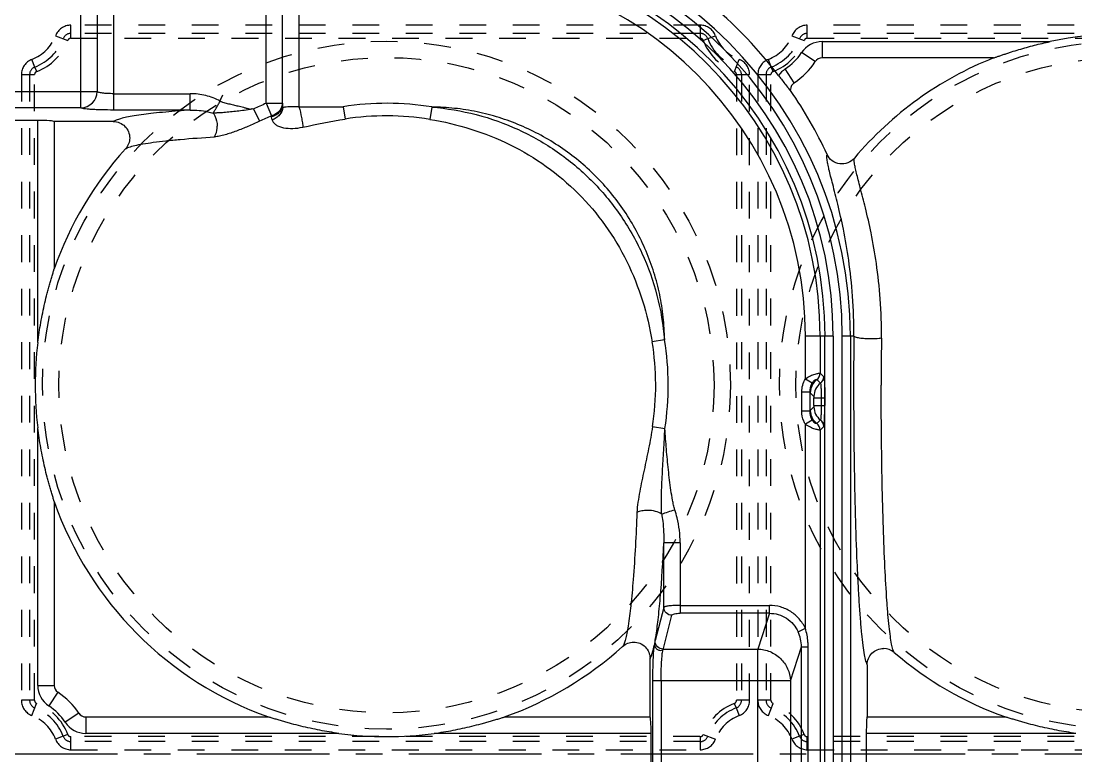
# Model space of a CAD drawing. Header units: millimetres. Extents: x -840 to 1682, y -9216 to -2117.
# Drawn here: x 169.9 to 234.3, y -2511 to -2466.1 of the extents above; entities that cross this region are included whole.
import ezdxf

# ---------------------------------------------------------------- set-up
doc = ezdxf.new("R2010")
doc.units = ezdxf.units.MM
doc.header["$LTSCALE"] = 16.335
doc.linetypes.add('CENTER', pattern=[0.6, 0.375, -0.075, 0.075, -0.075])
doc.linetypes.add('HIDDEN', pattern=[0.2, 0.1, -0.1])
doc.layers.get('0').update_dxf_attribs({"linetype": 'CONTINUOUS'})
doc.layers.add('DEFAULT_2', color=8, linetype='HIDDEN')

msp = doc.modelspace()

# ---------------------------------------------------------------- linework, layer by layer
at = {"color": 7, "linetype": 'Continuous'}
for p, q in [((173.528, -2471.396), (173.528, -2461.848)), ((174.527, -2461.993), (174.527, -2470.399)), ((175.531, -2471.536), (175.531, -2461.995)), ((184.841, -2471.125), (184.841, -2461.995)), ((185.845, -2471.199), (185.845, -2461.993)), ((186.844, -2461.853), (186.844, -2471.331)), ((218.785, -2467.358), (232.7, -2467.358)), ((218.785, -2467.358), (218.785, -2468.358)), ((218.368, -2468.583), (217.533, -2468.033)), ((229.244, -2468.358), (218.785, -2468.358)), ((217.085, -2469.866), (216.535, -2469.031)), ((156.803, -2470.399), (174.527, -2470.399)), ((174.532, -2470.406), (174.527, -2470.399)), ((216.86, -2470.358), (216.86, -2470.284)), ((175.531, -2470.539), (180.207, -2470.539)), ((180.207, -2471.536), (180.207, -2470.539)), ((184.841, -2471.125), (185.84, -2471.125)), ((184.841, -2471.125), (185.167, -2471.89)), ((185.845, -2471.199), (185.84, -2471.125)), ((173.528, -2471.396), (156.803, -2471.396)), ((173.533, -2471.404), (173.528, -2471.396)), ((180.207, -2471.536), (175.531, -2471.536)), ((184.078, -2471.471), (184.438, -2472.221)), ((186.844, -2471.331), (189.54, -2471.331)), ((189.54, -2471.331), (189.658, -2472.087)), ((194.955, -2471.351), (194.833, -2472.106)), ((170.898, -2472.17), (168.398, -2472.17)), ((170.898, -2485.72), (170.898, -2472.17)), ((175.509, -2472.24), (171.898, -2472.24)), ((171.898, -2472.24), (171.898, -2481.233)), ((185.167, -2471.89), (185.173, -2471.961)), ((209.166, -2485.562), (208.411, -2485.685)), ((219.461, -2485.331), (217.765, -2485.331)), ((217.765, -2487.947), (217.765, -2485.331)), ((218.664, -2485.331), (218.664, -2487.592)), ((218.961, -2536.331), (218.961, -2485.331)), ((219.461, -2485.331), (219.461, -2536.326)), ((220.721, -2485.331), (220.012, -2485.331)), ((220.012, -2536.331), (220.012, -2485.331)), ((220.511, -2485.331), (220.511, -2536.331)), ((218.885, -2487.813), (218.664, -2487.592)), ((217.765, -2487.947), (218.188, -2488.196)), ((218.464, -2487.992), (218.684, -2488.213)), ((218.044, -2488.748), (217.545, -2488.748)), ((217.545, -2489.914), (217.545, -2488.748)), ((218.044, -2488.748), (218.044, -2489.914)), ((218.063, -2488.791), (218.283, -2489.011)), ((218.288, -2489.095), (218.949, -2489.095)), ((218.288, -2489.568), (218.288, -2489.095)), ((218.728, -2489.095), (218.728, -2489.568)), ((218.949, -2489.095), (218.949, -2489.568)), ((218.283, -2489.652), (218.063, -2489.872)), ((218.288, -2489.568), (218.949, -2489.568)), ((218.044, -2489.914), (217.545, -2489.914)), ((218.684, -2490.45), (218.464, -2490.67)), ((170.898, -2506.655), (170.898, -2490.942)), ((208.43, -2490.859), (209.186, -2490.977)), ((218.188, -2490.466), (217.765, -2490.716)), ((217.765, -2503.17), (217.765, -2490.716)), ((218.664, -2491.07), (218.885, -2490.849)), ((218.664, -2491.07), (218.664, -2530.592)), ((171.898, -2495.43), (171.898, -2506.655)), ((210.118, -2497.949), (209.121, -2497.949)), ((209.121, -2501.893), (209.121, -2497.949)), ((210.118, -2497.949), (210.118, -2502.251)), ((209.121, -2501.893), (208.593, -2503.914)), ((210.118, -2501.768), (215.566, -2501.768)), ((215.566, -2502.251), (215.566, -2501.768)), ((209.092, -2504.397), (209.62, -2502.376)), ((215.566, -2502.251), (210.118, -2502.251)), ((215.566, -2502.251), (214.853, -2504.434)), ((217.322, -2503.382), (217.765, -2503.17)), ((209.082, -2504.434), (214.853, -2504.434)), ((214.853, -2517.229), (214.853, -2504.434)), ((216.846, -2506.366), (217.523, -2504.292)), ((217.523, -2504.292), (217.93, -2504.292)), ((217.523, -2517.371), (217.523, -2504.292)), ((217.93, -2517.371), (217.93, -2504.292)), ((208.277, -2508.581), (208.277, -2505.008)), ((221.534, -2505.397), (221.534, -2508.581)), ((216.846, -2506.366), (208.454, -2506.366)), ((208.454, -2515.297), (208.454, -2506.366)), ((208.953, -2506.366), (208.953, -2515.297)), ((216.846, -2506.366), (216.846, -2515.297)), ((170.898, -2506.655), (171.898, -2506.655)), ((172.123, -2507.073), (171.573, -2507.908)), ((173.406, -2508.356), (172.571, -2508.906)), ((173.824, -2508.581), (184.979, -2508.581)), ((173.824, -2508.581), (173.824, -2509.581)), ((199.393, -2508.581), (208.277, -2508.581)), ((221.534, -2508.581), (229.979, -2508.581)), ((189.281, -2509.581), (173.824, -2509.581)), ((208.347, -2509.581), (195.091, -2509.581)), ((208.347, -2512.081), (208.347, -2509.581)), ((234.281, -2509.581), (221.482, -2509.581)), ((221.482, -2509.581), (221.482, -2512.081))]:
    msp.add_line(p, q, dxfattribs=at)
at = {"color": 1, "linetype": 'CENTER', "ltscale": 1.320531}
msp.add_line((-26.47, -2510.831), (275.842, -2510.831), dxfattribs=at)
at = {"color": 7, "linetype": 'Continuous'}
msp.add_lwpolyline([(182.182, -2470.621), (182.062, -2470.889), (182.016, -2470.987)], dxfattribs=at)
for centre, radius, start, end in [((194.686, -2485.831), 81.156, 0, 90), ((194.686, -2485.831), 80.657, 0, 90), ((194.686, -2485.831), 80.158, 0, 90), ((194.686, -2485.831), 79.659, 0, 90), ((194.686, -2485.831), 79.603, 0, 90), ((194.686, -2485.831), 79.104, 0, 90), ((194.686, -2485.831), 71.5, 0, 90), ((194.686, -2485.831), 70, 0, 90), ((194.686, -2485.831), 66, 0, 90), ((195.186, -2485.331), 25.325, 0, 90), ((195.186, -2485.331), 24.826, 0, 90), ((195.186, -2485.331), 24.275, 0, 90), ((195.186, -2485.331), 23.776, 0, 90), ((195.186, -2485.331), 23.478, 0, 90), ((195.186, -2485.331), 22.579, 360, 90), ((195.186, -2485.331), 26.296, 37.2132, 52.14975), ((237.186, -2488.331), 21.448, 77.92769, 102.07231), ((218.785, -2468.858), 1.5, 90, 146.63299), ((214.61, -2466.108), 3.5, 303.36701, 326.63299), ((218.785, -2468.858), 0.5, 90, 146.63299), ((237.186, -2488.331), 21.494, 111.68315, 139.83734), ((217.36, -2470.284), 1.5, 123.36701, 145.20339), ((214.61, -2466.108), 4.5, 303.36701, 326.63299), ((173.524, -2470.394), 1.002, 270.21471, 359.7199), ((217.36, -2470.284), 0.5, 123.36701, 180), ((195.186, -2485.331), 26.349, 24.88058, 34.65615), ((192.186, -2488.331), 18.708, 113.11646, 115.68206), ((192.186, -2488.331), 17.205, 80.73566, 98.84611), ((185.604, -2547.3), 75.955, 94.07483, 94.63399), ((192.186, -2488.331), 17.877, 113.11646, 115.68206), ((192.186, -2488.331), 16.44, 80.73533, 98.84612), ((192.186, -2488.331), 21.494, 137.86698, 160.71511), ((192.186, -2488.331), 21.448, 173.00793, 186.99207), ((192.186, -2488.331), 16.44, 351.15388, 9.26432), ((192.186, -2488.331), 17.205, 351.15388, 9.26433), ((536.673, -2488.273), 315.966, 179.46649, 179.62213), ((524.317, -2488.276), 301.923, 179.46649, 179.62213), ((533.298, -2488.33), 310.904, 179.62309, 180.00024), ((218.165, -2487.593), 0.499, 306.83984, 0.07861), ((219.065, -2488.794), 1.002, 126.84388, 179.8186), ((219.285, -2489.014), 1.002, 126.84275, 179.81778), ((219.285, -2489.649), 1.002, 180.1765, 233.16182), ((219.065, -2489.869), 1.002, 180.18212, 233.15715), ((218.384, -2490.851), 0.501, 0.17583, 53.17203), ((218.163, -2491.071), 0.501, 0.06274, 53.01867), ((192.186, -2488.331), 21.494, 199.28489, 250.40988), ((130.747, -2256.423), 252.214, 288.07299, 288.26492), ((193.533, -2500.497), 15.443, 347.05769, 347.21587), ((195.088, -2501.532), 13.713, 349.99561, 350.85209), ((192.186, -2488.331), 21.494, 289.59012, 312.13302), ((222.532, -2505.4), 1.002, 49.28714, 89.79701), ((237.186, -2488.331), 21.494, 229.35698, 250.40988), ((172.398, -2506.655), 1.5, 180, 236.63299), ((172.398, -2506.655), 0.5, 180, 236.63299), ((169.648, -2510.831), 4.5, 33.36701, 56.63299), ((169.648, -2510.831), 3.5, 33.36701, 56.63299), ((173.824, -2508.081), 0.5, 213.36701, 270), ((173.824, -2508.081), 1.5, 213.36701, 270), ((192.186, -2488.331), 21.448, 262.21628, 277.78372)]:
    msp.add_arc(centre, radius, start, end, dxfattribs=at)
for centre, major_axis, ratio, start_param, end_param in [((170.898, -2472.24), (1, 0), 0.069927, 0, 1.570796), ((208.277, -2509.581), (0, 1), 0.069927, -1.570796, 0), ((221.534, -2509.581), (0, 1), 0.052408, 0, 1.570796)]:
    msp.add_ellipse(centre, major_axis=major_axis, ratio=ratio, start_param=start_param, end_param=end_param, dxfattribs=at)
for points, knots in [([(229.244, -2468.358), (229.253, -2468.358), (229.281, -2468.346), (229.334, -2468.331), (229.408, -2468.304), (229.528, -2468.263), (229.694, -2468.205), (229.903, -2468.134), (230.122, -2468.061), (230.423, -2467.963), (230.806, -2467.844), (231.273, -2467.709), (231.903, -2467.539), (232.38, -2467.426), (232.7, -2467.358)], [0, 0, 0, 0, 0.007625, 0.024283, 0.046712, 0.072662, 0.13049, 0.192581, 0.256943, 0.322646, 0.456299, 0.591511, 0.727438, 1, 1, 1, 1]), ([(216.128, -2469.428), (216.184, -2469.502), (216.382, -2469.761), (216.579, -2470.02), (216.725, -2470.202)], [0, 0, 0, 0, 0.286017, 1, 1, 1, 1]), ([(175.531, -2470.539), (175.407, -2470.539), (175.177, -2470.532), (174.905, -2470.511), (174.727, -2470.483), (174.632, -2470.461), (174.569, -2470.439), (174.537, -2470.418), (174.532, -2470.406)], [0, 0, 0, 0, 0.363963, 0.677166, 0.800111, 0.895773, 0.962222, 1, 1, 1, 1]), ([(216.725, -2470.202), (216.736, -2470.216), (216.775, -2470.263), (216.813, -2470.311), (216.842, -2470.342)], [0, 0, 0, 0, 0.300801, 1, 1, 1, 1]), ([(216.842, -2470.342), (216.844, -2470.343), (216.849, -2470.349), (216.854, -2470.353), (216.858, -2470.356)], [0, 0, 0, 0, 0.325188, 1, 1, 1, 1]), ([(182.031, -2470.999), (181.757, -2470.843), (181.158, -2470.612), (180.523, -2470.543), (180.207, -2470.539)], [0, 0, 0, 0, 0.499881, 1, 1, 1, 1]), ([(181.615, -2471.734), (181.639, -2471.686), (181.699, -2471.582), (181.796, -2471.409), (181.909, -2471.21), (181.99, -2471.071), (182.031, -2470.999)], [0, 0, 0, 0, 0.189106, 0.429304, 0.705531, 1, 1, 1, 1]), ([(182.031, -2470.999), (182.054, -2471.01), (182.103, -2471.024), (182.199, -2471.056), (182.321, -2471.091), (182.468, -2471.13), (182.665, -2471.178), (182.911, -2471.236), (183.109, -2471.282), (183.207, -2471.306)], [0, 0, 0, 0, 0.062463, 0.124967, 0.249967, 0.374972, 0.499977, 0.749989, 1, 1, 1, 1]), ([(185.84, -2471.125), (185.836, -2471.208), (185.797, -2471.378), (185.653, -2471.603), (185.436, -2471.782), (185.261, -2471.863), (185.167, -2471.89)], [0, 0, 0, 0, 0.229832, 0.472495, 0.730003, 1, 1, 1, 1]), ([(175.531, -2471.536), (175.283, -2471.536), (174.924, -2471.532), (174.465, -2471.516), (174.17, -2471.5), (173.923, -2471.481), (173.735, -2471.459), (173.617, -2471.439), (173.557, -2471.42), (173.538, -2471.41), (173.533, -2471.404)], [0, 0, 0, 0, 0.369188, 0.537216, 0.685936, 0.810174, 0.90574, 0.969209, 0.988554, 1, 1, 1, 1]), ([(179.468, -2471.592), (178.963, -2471.634), (178.062, -2471.717), (177.011, -2471.85), (176.344, -2471.969), (175.979, -2472.052), (175.708, -2472.136), (175.562, -2472.203), (175.509, -2472.24)], [0, 0, 0, 0, 0.377401, 0.673379, 0.788693, 0.88156, 0.951836, 1, 1, 1, 1]), ([(180.207, -2471.536), (180.563, -2471.528), (181.043, -2471.572), (181.502, -2471.698), (181.615, -2471.734)], [0, 0, 0, 0, 0.748894, 1, 1, 1, 1]), ([(183.164, -2471.6), (183.03, -2471.616), (182.764, -2471.647), (182.431, -2471.677), (182.167, -2471.698), (182.004, -2471.704), (181.876, -2471.71), (181.758, -2471.721), (181.67, -2471.723), (181.615, -2471.734)], [0, 0, 0, 0, 0.259598, 0.517074, 0.644303, 0.770365, 0.83167, 0.891109, 1, 1, 1, 1]), ([(181.615, -2471.734), (181.653, -2471.786), (181.795, -2472.025), (181.852, -2472.309), (181.852, -2472.521)], [0, 0, 0, 0, 0.232604, 1, 1, 1, 1]), ([(183.207, -2471.306), (183.263, -2471.32), (183.376, -2471.349), (183.516, -2471.385), (183.628, -2471.418), (183.698, -2471.436), (183.754, -2471.452), (183.806, -2471.475), (183.851, -2471.489), (183.878, -2471.483)], [0, 0, 0, 0, 0.250674, 0.501315, 0.626829, 0.751588, 0.814409, 0.879009, 1, 1, 1, 1]), ([(183.878, -2471.483), (183.912, -2471.477), (183.973, -2471.439), (184.049, -2471.454), (184.078, -2471.471)], [0, 0, 0, 0, 0.504018, 1, 1, 1, 1]), ([(185.845, -2471.199), (185.839, -2471.366), (185.72, -2471.629), (185.439, -2471.853), (185.264, -2471.933), (185.173, -2471.961)], [0, 0, 0, 0, 0.468358, 0.732799, 1, 1, 1, 1]), ([(185.861, -2471.388), (185.841, -2471.55), (185.719, -2471.795), (185.454, -2472.022), (185.29, -2472.108), (185.204, -2472.141)], [0, 0, 0, 0, 0.470335, 0.734662, 1, 1, 1, 1]), ([(186.844, -2471.331), (186.722, -2471.331), (186.496, -2471.334), (186.201, -2471.345), (185.996, -2471.364), (185.893, -2471.377), (185.861, -2471.388)], [0, 0, 0, 0, 0.36952, 0.688458, 0.897485, 1, 1, 1, 1]), ([(186.844, -2471.331), (186.906, -2471.547), (186.982, -2471.876), (187.052, -2472.295), (187.076, -2472.494), (187.081, -2472.582)], [0, 0, 0, 0, 0.528462, 0.792575, 1, 1, 1, 1]), ([(194.955, -2471.351), (195.869, -2471.437), (197.684, -2471.731), (200.274, -2472.659), (202.65, -2474.017), (204.75, -2475.767), (206.5, -2477.866), (207.858, -2480.243), (208.786, -2482.833), (209.081, -2484.648), (209.166, -2485.562)], [0, 0, 0, 0, 0.125986, 0.25107, 0.375694, 0.49998, 0.624274, 0.748913, 0.87401, 1, 1, 1, 1]), ([(209.166, -2485.562), (209.156, -2485.098), (209.109, -2484.172), (208.894, -2482.796), (208.541, -2481.449), (207.901, -2479.708), (206.791, -2477.659), (205.014, -2475.504), (202.858, -2473.726), (200.809, -2472.616), (199.068, -2471.976), (197.722, -2471.623), (196.346, -2471.408), (195.419, -2471.362), (194.956, -2471.351)], [0, 0, 0, 0, 0.062535, 0.125068, 0.187605, 0.250141, 0.375069, 0.5, 0.62493, 0.749858, 0.812395, 0.874934, 0.937466, 1, 1, 1, 1]), ([(175.509, -2472.24), (175.639, -2472.24), (175.903, -2472.292), (176.236, -2472.515), (176.458, -2472.849), (176.508, -2473.113), (176.507, -2473.243)], [0, 0, 0, 0, 0.250053, 0.500063, 0.750028, 1, 1, 1, 1]), ([(184.438, -2472.221), (184.203, -2472.327), (183.738, -2472.542), (183.036, -2472.822), (182.455, -2473.018), (182.007, -2473.133), (181.789, -2473.168), (181.685, -2473.174)], [0, 0, 0, 0, 0.26507, 0.52537, 0.774867, 0.892659, 1, 1, 1, 1]), ([(185.204, -2472.141), (185.221, -2472.201), (185.286, -2472.319), (185.446, -2472.454), (185.654, -2472.554), (185.994, -2472.645), (186.48, -2472.673), (186.877, -2472.626), (187.081, -2472.582)], [0, 0, 0, 0, 0.090713, 0.189201, 0.299676, 0.422394, 0.697583, 1, 1, 1, 1]), ([(194.832, -2472.106), (196.525, -2472.383), (199.85, -2473.398), (204.09, -2476.427), (207.119, -2480.667), (208.134, -2483.992), (208.411, -2485.685)], [0, 0, 0, 0, 0.250932, 0.5, 0.749067, 1, 1, 1, 1]), ([(181.685, -2473.174), (181.712, -2473.129), (181.814, -2472.926), (181.852, -2472.695), (181.852, -2472.521)], [0, 0, 0, 0, 0.232004, 1, 1, 1, 1]), ([(176.246, -2473.912), (176.31, -2473.864), (176.502, -2473.786), (176.86, -2473.688), (177.358, -2473.591), (177.987, -2473.497), (178.746, -2473.407), (179.991, -2473.286), (180.985, -2473.216), (181.685, -2473.174)], [0, 0, 0, 0, 0.043448, 0.110973, 0.202912, 0.318739, 0.457621, 0.618447, 1, 1, 1, 1]), ([(176.507, -2473.243), (176.506, -2473.365), (176.459, -2473.61), (176.328, -2473.822), (176.246, -2473.912)], [0, 0, 0, 0, 0.500134, 1, 1, 1, 1]), ([(220.721, -2485.331), (220.729, -2484.516), (220.68, -2482.964), (220.443, -2480.789), (220.117, -2478.919), (219.771, -2477.379), (219.495, -2476.302), (219.313, -2475.599), (219.21, -2475.187), (219.134, -2474.85), (219.086, -2474.585), (219.067, -2474.392), (219.074, -2474.284), (219.089, -2474.246)], [0, 0, 0, 0, 0.217481, 0.413823, 0.58321, 0.723605, 0.834818, 0.879626, 0.917346, 0.948074, 0.971927, 0.989093, 1, 1, 1, 1]), ([(220.76, -2474.468), (220.653, -2474.595), (220.371, -2474.798), (219.857, -2474.857), (219.378, -2474.665), (219.158, -2474.396), (219.089, -2474.246)], [0, 0, 0, 0, 0.250047, 0.500021, 0.749906, 1, 1, 1, 1]), ([(222.407, -2485.465), (222.415, -2484.665), (222.366, -2483.137), (222.133, -2480.992), (221.808, -2479.137), (221.461, -2477.601), (221.182, -2476.525), (220.996, -2475.821), (220.89, -2475.408), (220.811, -2475.07), (220.76, -2474.805), (220.74, -2474.613), (220.745, -2474.506), (220.76, -2474.468)], [0, 0, 0, 0, 0.215018, 0.410254, 0.579759, 0.721009, 0.833327, 0.878656, 0.916824, 0.947896, 0.971965, 0.989194, 1, 1, 1, 1]), ([(170.898, -2485.72), (170.947, -2485.315), (171.039, -2484.708), (171.194, -2483.906), (171.325, -2483.31), (171.446, -2482.818), (171.549, -2482.43), (171.629, -2482.144), (171.709, -2481.867), (171.775, -2481.645), (171.826, -2481.478), (171.858, -2481.371), (171.882, -2481.295), (171.893, -2481.251), (171.898, -2481.237), (171.898, -2481.233)], [0, 0, 0, 0, 0.266399, 0.399478, 0.532229, 0.664156, 0.729476, 0.793982, 0.857055, 0.917282, 0.945286, 0.970515, 0.990442, 0.996917, 1, 1, 1, 1]), ([(221.772, -2485.507), (221.646, -2485.507), (221.413, -2485.499), (221.097, -2485.467), (220.878, -2485.424), (220.761, -2485.377), (220.726, -2485.346), (220.722, -2485.331)], [0, 0, 0, 0, 0.347466, 0.6461, 0.882222, 0.956233, 1, 1, 1, 1]), ([(222.407, -2485.465), (222.362, -2485.472), (222.151, -2485.498), (221.938, -2485.507), (221.772, -2485.507)], [0, 0, 0, 0, 0.217495, 1, 1, 1, 1]), ([(220.715, -2486.19), (220.707, -2487.342), (220.704, -2489.629), (220.735, -2492.987), (220.8, -2496.154), (220.882, -2498.615), (220.966, -2500.393), (221.032, -2501.55), (221.104, -2502.572), (221.18, -2503.448), (221.26, -2504.17), (221.342, -2504.73), (221.416, -2505.093), (221.482, -2505.297), (221.516, -2505.37), (221.534, -2505.397)], [0, 0, 0, 0, 0.179524, 0.356265, 0.523031, 0.673038, 0.739819, 0.800203, 0.853568, 0.899392, 0.937213, 0.966697, 0.987605, 0.994844, 1, 1, 1, 1]), ([(217.765, -2487.947), (217.86, -2487.876), (218.009, -2487.785), (218.214, -2487.697), (218.353, -2487.651), (218.471, -2487.621), (218.564, -2487.6), (218.624, -2487.595), (218.656, -2487.588), (218.664, -2487.592)], [0, 0, 0, 0, 0.362444, 0.531431, 0.683119, 0.810453, 0.908127, 0.972017, 1, 1, 1, 1]), ([(218.885, -2487.813), (218.893, -2487.823), (218.9, -2487.865), (218.913, -2487.942), (218.922, -2488.064), (218.931, -2488.221), (218.939, -2488.411), (218.947, -2488.705), (218.949, -2488.936), (218.949, -2489.095)], [0, 0, 0, 0, 0.029625, 0.092355, 0.187757, 0.312245, 0.461334, 0.629814, 1, 1, 1, 1]), ([(217.545, -2488.748), (217.544, -2488.609), (217.582, -2488.327), (217.695, -2488.068), (217.765, -2487.947)], [0, 0, 0, 0, 0.500002, 1, 1, 1, 1]), ([(218.044, -2488.748), (218.044, -2488.7), (218.056, -2488.509), (218.119, -2488.322), (218.187, -2488.196)], [0, 0, 0, 0, 0.25175, 1, 1, 1, 1]), ([(218.187, -2488.196), (218.214, -2488.146), (218.258, -2488.076), (218.333, -2488.015), (218.39, -2487.993), (218.426, -2487.987), (218.461, -2487.986), (218.464, -2487.992)], [0, 0, 0, 0, 0.463716, 0.655103, 0.783422, 0.937355, 1, 1, 1, 1]), ([(218.684, -2488.213), (218.691, -2488.219), (218.694, -2488.248), (218.704, -2488.301), (218.71, -2488.385), (218.716, -2488.494), (218.721, -2488.624), (218.727, -2488.827), (218.728, -2488.986), (218.728, -2489.095)], [0, 0, 0, 0, 0.029475, 0.092708, 0.188156, 0.312443, 0.461481, 0.629977, 1, 1, 1, 1]), ([(223.186, -2504.641), (223.17, -2504.617), (223.14, -2504.556), (223.082, -2504.386), (223.016, -2504.084), (222.942, -2503.619), (222.871, -2503.021), (222.802, -2502.296), (222.709, -2501.092), (222.61, -2499.322), (222.516, -2496.927), (222.447, -2494.233), (222.403, -2491.334), (222.394, -2489.344), (222.394, -2488.331)], [0, 0, 0, 0, 0.005209, 0.012408, 0.032968, 0.061782, 0.098669, 0.143351, 0.19546, 0.320112, 0.468329, 0.634983, 0.81428, 1, 1, 1, 1]), ([(218.063, -2488.791), (218.061, -2488.789), (218.052, -2488.776), (218.048, -2488.761), (218.044, -2488.748)], [0, 0, 0, 0, 0.164755, 1, 1, 1, 1]), ([(218.283, -2489.011), (218.285, -2489.013), (218.284, -2489.023), (218.287, -2489.04), (218.287, -2489.066), (218.288, -2489.085), (218.288, -2489.095)], [0, 0, 0, 0, 0.099878, 0.326216, 0.639633, 1, 1, 1, 1]), ([(218.288, -2489.568), (218.288, -2489.578), (218.287, -2489.597), (218.287, -2489.622), (218.284, -2489.639), (218.285, -2489.65), (218.283, -2489.652)], [0, 0, 0, 0, 0.360376, 0.673794, 0.900129, 1, 1, 1, 1]), ([(218.728, -2489.568), (218.728, -2489.677), (218.727, -2489.836), (218.721, -2490.039), (218.716, -2490.169), (218.71, -2490.277), (218.704, -2490.362), (218.694, -2490.414), (218.69, -2490.444), (218.684, -2490.45)], [0, 0, 0, 0, 0.370096, 0.538597, 0.687654, 0.81201, 0.907489, 0.970631, 1, 1, 1, 1]), ([(218.885, -2490.849), (218.888, -2490.846), (218.893, -2490.834), (218.902, -2490.796), (218.912, -2490.72), (218.922, -2490.599), (218.931, -2490.441), (218.939, -2490.252), (218.946, -2489.957), (218.949, -2489.726), (218.949, -2489.568)], [0, 0, 0, 0, 0.010597, 0.029515, 0.092622, 0.1881, 0.312451, 0.461436, 0.629881, 1, 1, 1, 1]), ([(217.765, -2490.716), (217.73, -2490.655), (217.603, -2490.407), (217.544, -2490.123), (217.545, -2489.914)], [0, 0, 0, 0, 0.251128, 1, 1, 1, 1]), ([(218.044, -2489.914), (218.046, -2489.909), (218.05, -2489.894), (218.056, -2489.879), (218.063, -2489.872)], [0, 0, 0, 0, 0.342391, 1, 1, 1, 1]), ([(218.187, -2490.467), (218.119, -2490.341), (218.056, -2490.154), (218.044, -2489.962), (218.044, -2489.914)], [0, 0, 0, 0, 0.748116, 1, 1, 1, 1]), ([(171.898, -2495.43), (171.898, -2495.425), (171.893, -2495.411), (171.882, -2495.368), (171.858, -2495.292), (171.826, -2495.184), (171.775, -2495.018), (171.709, -2494.795), (171.629, -2494.518), (171.549, -2494.233), (171.446, -2493.845), (171.325, -2493.353), (171.194, -2492.757), (171.039, -2491.955), (170.947, -2491.348), (170.898, -2490.942)], [0, 0, 0, 0, 0.003083, 0.009558, 0.029485, 0.054714, 0.082718, 0.142945, 0.206018, 0.270524, 0.335844, 0.467771, 0.600522, 0.733601, 1, 1, 1, 1]), ([(208.43, -2490.859), (208.361, -2491.304), (208.199, -2492.19), (207.966, -2493.29), (207.779, -2494.166), (207.649, -2494.817), (207.537, -2495.458), (207.485, -2495.885), (207.477, -2496.096)], [0, 0, 0, 0, 0.253644, 0.50712, 0.633249, 0.758166, 0.881082, 1, 1, 1, 1]), ([(208.991, -2496.193), (208.979, -2496.089), (208.973, -2495.877), (208.969, -2495.557), (208.971, -2495.234), (208.982, -2494.8), (209.005, -2494.255), (209.052, -2493.382), (209.118, -2492.29), (209.166, -2491.415), (209.186, -2490.977)], [0, 0, 0, 0, 0.060293, 0.121678, 0.183733, 0.246036, 0.371153, 0.496668, 0.748222, 1, 1, 1, 1]), ([(209.795, -2495.929), (209.763, -2495.837), (209.715, -2495.644), (209.632, -2495.248), (209.552, -2494.738), (209.47, -2494.119), (209.374, -2493.285), (209.276, -2492.238), (209.213, -2491.398), (209.186, -2490.977)], [0, 0, 0, 0, 0.05872, 0.11923, 0.243152, 0.36835, 0.494231, 0.746782, 1, 1, 1, 1]), ([(218.664, -2491.07), (218.656, -2491.074), (218.624, -2491.068), (218.564, -2491.062), (218.471, -2491.042), (218.352, -2491.012), (218.214, -2490.965), (218.009, -2490.878), (217.86, -2490.786), (217.765, -2490.716)], [0, 0, 0, 0, 0.028026, 0.091953, 0.189632, 0.317028, 0.468933, 0.63798, 1, 1, 1, 1]), ([(218.464, -2490.67), (218.46, -2490.677), (218.427, -2490.676), (218.368, -2490.667), (218.288, -2490.617), (218.231, -2490.541), (218.201, -2490.492), (218.187, -2490.467)], [0, 0, 0, 0, 0.062451, 0.217088, 0.533317, 0.76715, 1, 1, 1, 1]), ([(207.477, -2496.096), (207.424, -2497.464), (207.329, -2499.366), (207.126, -2501.675), (207.009, -2502.619), (206.943, -2503.029)], [0, 0, 0, 0, 0.590286, 0.820882, 1, 1, 1, 1]), ([(208.127, -2495.972), (208.009, -2495.972), (207.787, -2495.991), (207.571, -2496.053), (207.477, -2496.096)], [0, 0, 0, 0, 0.531705, 1, 1, 1, 1]), ([(208.991, -2496.193), (208.877, -2496.115), (208.59, -2496.007), (208.289, -2495.972), (208.127, -2495.972)], [0, 0, 0, 0, 0.459653, 1, 1, 1, 1]), ([(208.991, -2496.193), (209.015, -2496.339), (209.097, -2496.921), (209.129, -2497.51), (209.121, -2497.949)], [0, 0, 0, 0, 0.252966, 1, 1, 1, 1]), ([(210.118, -2497.949), (210.119, -2497.437), (210.034, -2496.75), (209.846, -2496.093), (209.794, -2495.93)], [0, 0, 0, 0, 0.749603, 1, 1, 1, 1]), ([(208.627, -2503.712), (208.684, -2503.361), (208.787, -2502.564), (208.972, -2500.644), (209.066, -2499.074), (209.121, -2497.949)], [0, 0, 0, 0, 0.184739, 0.415946, 1, 1, 1, 1]), ([(210.118, -2501.768), (209.996, -2501.768), (209.768, -2501.774), (209.498, -2501.794), (209.32, -2501.82), (209.224, -2501.841), (209.16, -2501.862), (209.127, -2501.881), (209.121, -2501.893)], [0, 0, 0, 0, 0.362106, 0.67404, 0.797636, 0.894339, 0.961535, 1, 1, 1, 1]), ([(209.62, -2502.376), (209.493, -2502.374), (209.236, -2502.272), (209.123, -2502.016), (209.121, -2501.893)], [0, 0, 0, 0, 0.505571, 1, 1, 1, 1]), ([(217.765, -2503.17), (217.664, -2502.966), (217.411, -2502.578), (216.887, -2502.121), (216.254, -2501.835), (215.794, -2501.77), (215.566, -2501.768)], [0, 0, 0, 0, 0.249954, 0.499976, 0.750119, 1, 1, 1, 1]), ([(209.62, -2502.376), (209.625, -2502.354), (209.681, -2502.314), (209.788, -2502.281), (209.942, -2502.256), (210.057, -2502.251), (210.118, -2502.251)], [0, 0, 0, 0, 0.126678, 0.347002, 0.649997, 1, 1, 1, 1]), ([(215.566, -2502.251), (215.928, -2502.249), (216.672, -2502.464), (217.169, -2503.052), (217.322, -2503.382)], [0, 0, 0, 0, 0.498951, 1, 1, 1, 1]), ([(206.943, -2503.029), (206.919, -2503.18), (206.871, -2503.452), (206.79, -2503.812), (206.708, -2504.078), (206.643, -2504.221), (206.605, -2504.271)], [0, 0, 0, 0, 0.355203, 0.640284, 0.85464, 1, 1, 1, 1]), ([(217.93, -2504.292), (217.93, -2504.196), (217.916, -2503.818), (217.848, -2503.441), (217.765, -2503.17)], [0, 0, 0, 0, 0.253073, 1, 1, 1, 1]), ([(208.584, -2503.956), (208.58, -2503.971), (208.565, -2504.04), (208.554, -2504.11), (208.546, -2504.165)], [0, 0, 0, 0, 0.216193, 1, 1, 1, 1]), ([(209.082, -2504.434), (208.957, -2504.432), (208.701, -2504.331), (208.587, -2504.079), (208.584, -2503.956)], [0, 0, 0, 0, 0.505485, 1, 1, 1, 1]), ([(206.605, -2504.271), (206.696, -2504.19), (206.907, -2504.058), (207.153, -2504.011), (207.274, -2504.01)], [0, 0, 0, 0, 0.49988, 1, 1, 1, 1]), ([(207.274, -2504.01), (207.405, -2504.009), (207.668, -2504.06), (208.002, -2504.281), (208.225, -2504.615), (208.277, -2504.878), (208.277, -2505.008)], [0, 0, 0, 0, 0.249977, 0.499926, 0.749949, 1, 1, 1, 1]), ([(208.277, -2505.008), (208.304, -2504.97), (208.355, -2504.869), (208.455, -2504.59), (208.509, -2504.347), (208.545, -2504.168)], [0, 0, 0, 0, 0.160238, 0.37939, 1, 1, 1, 1]), ([(208.454, -2506.366), (208.454, -2505.94), (208.464, -2505.338), (208.502, -2504.605), (208.529, -2504.299), (208.545, -2504.168)], [0, 0, 0, 0, 0.581193, 0.819571, 1, 1, 1, 1]), ([(208.545, -2504.169), (208.549, -2504.225), (208.59, -2504.339), (208.716, -2504.473), (208.894, -2504.528), (209.013, -2504.508), (209.067, -2504.491)], [0, 0, 0, 0, 0.236763, 0.500058, 0.758497, 1, 1, 1, 1]), ([(208.953, -2506.366), (208.953, -2506.166), (208.958, -2505.785), (208.979, -2505.257), (209.013, -2504.831), (209.043, -2504.587), (209.067, -2504.49)], [0, 0, 0, 0, 0.3187, 0.608147, 0.842128, 1, 1, 1, 1]), ([(209.067, -2504.49), (209.068, -2504.485), (209.073, -2504.466), (209.078, -2504.448), (209.082, -2504.434)], [0, 0, 0, 0, 0.274969, 1, 1, 1, 1]), ([(209.092, -2504.397), (209.091, -2504.401), (209.086, -2504.407), (209.089, -2504.421), (209.084, -2504.429), (209.082, -2504.434)], [0, 0, 0, 0, 0.259224, 0.619074, 1, 1, 1, 1]), ([(214.853, -2504.434), (215.109, -2504.44), (215.624, -2504.549), (216.278, -2504.978), (216.725, -2505.612), (216.84, -2506.117), (216.846, -2506.366)], [0, 0, 0, 0, 0.252751, 0.504924, 0.754238, 1, 1, 1, 1]), ([(221.534, -2505.397), (221.534, -2505.267), (221.586, -2505.004), (221.809, -2504.671), (222.142, -2504.449), (222.406, -2504.398), (222.536, -2504.398)], [0, 0, 0, 0, 0.250021, 0.500041, 0.750019, 1, 1, 1, 1]), ([(189.281, -2509.581), (188.891, -2509.528), (188.308, -2509.432), (187.536, -2509.275), (186.964, -2509.143), (186.491, -2509.022), (186.119, -2508.92), (185.845, -2508.842), (185.581, -2508.764), (185.368, -2508.699), (185.21, -2508.65), (185.108, -2508.619), (185.037, -2508.596), (184.997, -2508.586), (184.983, -2508.581), (184.979, -2508.581)], [0, 0, 0, 0, 0.267252, 0.40073, 0.533832, 0.666016, 0.731402, 0.795907, 0.858868, 0.918789, 0.946517, 0.971347, 0.990766, 0.997019, 1, 1, 1, 1]), ([(195.091, -2509.581), (195.481, -2509.528), (196.064, -2509.432), (196.835, -2509.275), (197.408, -2509.143), (197.88, -2509.022), (198.253, -2508.92), (198.526, -2508.842), (198.791, -2508.764), (199.003, -2508.699), (199.162, -2508.65), (199.263, -2508.619), (199.334, -2508.596), (199.375, -2508.586), (199.388, -2508.581), (199.393, -2508.581)], [0, 0, 0, 0, 0.267252, 0.40073, 0.533832, 0.666016, 0.731402, 0.795907, 0.858868, 0.918789, 0.946517, 0.971347, 0.990766, 0.997019, 1, 1, 1, 1]), ([(234.281, -2509.581), (233.891, -2509.528), (233.308, -2509.432), (232.536, -2509.275), (231.964, -2509.143), (231.491, -2509.022), (231.119, -2508.92), (230.845, -2508.842), (230.581, -2508.764), (230.368, -2508.699), (230.21, -2508.65), (230.108, -2508.619), (230.037, -2508.596), (229.997, -2508.586), (229.983, -2508.581), (229.979, -2508.581)], [0, 0, 0, 0, 0.267252, 0.40073, 0.533832, 0.666016, 0.731402, 0.795907, 0.858868, 0.918789, 0.946517, 0.971347, 0.990766, 0.997019, 1, 1, 1, 1])]:
    msp.add_open_spline(points, degree=3, knots=knots, dxfattribs=at)
for points in [[(184.078, -2471.471), (183.774, -2471.517), (183.469, -2471.562), (183.164, -2471.6)], [(185.861, -2471.388), (185.853, -2471.326), (185.847, -2471.262), (185.845, -2471.199)], [(185.204, -2472.141), (185.188, -2472.082), (185.177, -2472.022), (185.173, -2471.961)], [(187.081, -2472.582), (187.937, -2472.401), (188.793, -2472.221), (189.658, -2472.087)], [(218.684, -2488.213), (218.804, -2488.123), (218.885, -2487.962), (218.885, -2487.813)], [(217.523, -2504.292), (217.524, -2503.981), (217.454, -2503.663), (217.322, -2503.382)]]:
    msp.add_open_spline(points, degree=3, dxfattribs=at)
at = {"layer": 'DEFAULT_2', "color": 8, "linetype": 'HIDDEN'}
for p, q in [((172.917, -2467.158), (172.917, -2466.358)), ((211.34, -2466.358), (172.917, -2466.358)), ((211.34, -2466.358), (211.34, -2467.158)), ((250.513, -2466.358), (217.879, -2466.358)), ((217.879, -2467.158), (217.879, -2466.358)), ((171.983, -2467.001), (172.73, -2467.287)), ((211.34, -2466.858), (172.917, -2466.858)), ((172.929, -2467.158), (211.34, -2467.158)), ((211.531, -2467.296), (211.807, -2467.179)), ((211.807, -2467.179), (212.274, -2467.001)), ((216.945, -2467.001), (217.692, -2467.287)), ((250.513, -2466.858), (217.879, -2466.858)), ((217.891, -2467.158), (250.513, -2467.158)), ((170.719, -2468.91), (170.541, -2468.443)), ((213.431, -2469.19), (213.717, -2468.443)), ((215.681, -2468.91), (215.502, -2468.443)), ((170.836, -2469.187), (170.719, -2468.91)), ((215.798, -2469.187), (215.681, -2468.91)), ((169.898, -2469.377), (169.898, -2507.562)), ((169.898, -2469.377), (170.698, -2469.377)), ((170.398, -2469.377), (170.398, -2507.562)), ((170.698, -2507.55), (170.698, -2469.377)), ((213.56, -2469.377), (214.36, -2469.377)), ((213.56, -2469.389), (213.56, -2507.562)), ((213.86, -2469.377), (213.86, -2507.562)), ((214.36, -2507.562), (214.36, -2469.377)), ((214.86, -2469.377), (214.853, -2504.434)), ((214.86, -2469.377), (215.66, -2469.377)), ((215.36, -2469.377), (215.36, -2507.562)), ((215.66, -2507.55), (215.66, -2469.377)), ((170.698, -2507.562), (169.898, -2507.562)), ((170.541, -2508.496), (170.826, -2507.749)), ((213.421, -2507.752), (213.538, -2508.029)), ((214.36, -2507.562), (213.56, -2507.562)), ((215.66, -2507.562), (214.86, -2507.562)), ((215.502, -2508.496), (215.788, -2507.749)), ((213.538, -2508.029), (213.717, -2508.496)), ((172.45, -2509.76), (171.983, -2509.938)), ((172.727, -2509.643), (172.45, -2509.76)), ((211.329, -2509.781), (172.917, -2509.781)), ((172.917, -2510.581), (172.917, -2509.781)), ((211.34, -2509.781), (211.34, -2510.581)), ((211.527, -2509.653), (212.274, -2509.938)), ((217.412, -2509.76), (216.945, -2509.938)), ((217.689, -2509.643), (217.412, -2509.76)), ((250.513, -2509.781), (217.879, -2509.781)), ((217.879, -2510.581), (217.879, -2509.781)), ((211.34, -2510.081), (172.917, -2510.081)), ((250.513, -2510.081), (217.879, -2510.081)), ((172.917, -2510.581), (211.34, -2510.581)), ((217.879, -2510.581), (250.511, -2510.581))]:
    msp.add_line(p, q, dxfattribs=at)
for centre, radius in [((192.186, -2488.331), 21), ((237.186, -2488.331), 21), ((192.186, -2488.331), 20), ((237.186, -2488.331), 20)]:
    msp.add_circle(centre, radius, dxfattribs=at)
for centre, radius, start, end in [((194.686, -2485.831), 81.099, 0, 90), ((194.686, -2485.831), 68.5, 0, 90), ((172.917, -2467.358), 1, 90, 159.07517), ((211.34, -2467.358), 1, 20.92483, 90), ((217.879, -2467.358), 1, 90, 159.07517), ((169.648, -2466.108), 2.5, 290.92483, 339.07517), ((169.648, -2466.108), 3, 290.92483, 339.07517), ((172.917, -2467.358), 0.5, 90, 159.07517), ((211.34, -2467.358), 0.5, 20.92483, 90), ((214.61, -2466.108), 3, 200.92483, 249.07517), ((214.61, -2466.108), 2.5, 200.92483, 249.07517), ((214.61, -2466.108), 2.5, 290.92483, 339.07517), ((214.61, -2466.108), 3, 290.92483, 339.07517), ((217.879, -2467.358), 0.5, 90, 159.07517), ((169.648, -2466.108), 3.3, 291.01342, 339.07517), ((214.61, -2466.108), 3.3, 201.01342, 249.07517), ((214.61, -2466.108), 3.3, 291.01342, 339.07517), ((170.898, -2469.377), 1, 110.92483, 180), ((213.36, -2469.377), 1, 0, 69.07517), ((215.86, -2469.377), 1, 110.92483, 180), ((170.898, -2469.377), 0.5, 110.92483, 180), ((213.36, -2469.377), 0.5, 360, 69.07517), ((215.86, -2469.377), 0.5, 110.92483, 180), ((170.898, -2507.562), 1, 180, 249.07517), ((170.898, -2507.562), 0.5, 180, 249.07517), ((169.648, -2510.831), 3.3, 21.01342, 69.07517), ((214.61, -2510.831), 3.3, 111.01342, 159.07517), ((213.36, -2507.562), 0.5, 290.92483, 0), ((213.36, -2507.562), 1, 290.92483, 0), ((215.86, -2507.562), 1, 180, 249.07517), ((215.86, -2507.562), 0.5, 180, 249.07517), ((214.61, -2510.831), 3.3, 21.01342, 69.07517), ((169.648, -2510.831), 2.5, 20.92483, 69.07517), ((169.648, -2510.831), 3, 20.92483, 69.07517), ((214.61, -2510.831), 3, 110.92483, 159.07517), ((214.61, -2510.831), 2.5, 110.92483, 159.07517), ((214.61, -2510.831), 2.5, 20.92483, 69.07517), ((214.61, -2510.831), 3, 20.92483, 69.07517), ((172.917, -2509.581), 0.5, 200.92483, 270), ((211.34, -2509.581), 0.5, 270, 339.07517), ((217.879, -2509.581), 0.5, 200.92483, 270), ((172.917, -2509.581), 1, 200.92483, 270), ((211.34, -2509.581), 1, 270, 339.07517), ((217.879, -2509.581), 1, 200.92483, 270)]:
    msp.add_arc(centre, radius, start, end, dxfattribs=at)
for points, knots in [([(172.929, -2467.158), (172.887, -2467.156), (172.801, -2467.178), (172.745, -2467.248), (172.73, -2467.287)], [0, 0, 0, 0, 0.49996, 1, 1, 1, 1]), ([(211.529, -2467.291), (211.516, -2467.253), (211.463, -2467.184), (211.381, -2467.158), (211.34, -2467.158)], [0, 0, 0, 0, 0.499817, 1, 1, 1, 1]), ([(217.891, -2467.158), (217.849, -2467.156), (217.763, -2467.178), (217.707, -2467.248), (217.692, -2467.287)], [0, 0, 0, 0, 0.49996, 1, 1, 1, 1]), ([(170.831, -2469.189), (170.793, -2469.201), (170.724, -2469.254), (170.698, -2469.337), (170.698, -2469.377)], [0, 0, 0, 0, 0.499817, 1, 1, 1, 1]), ([(213.56, -2469.389), (213.562, -2469.348), (213.54, -2469.261), (213.47, -2469.205), (213.431, -2469.19)], [0, 0, 0, 0, 0.49996, 1, 1, 1, 1]), ([(215.793, -2469.189), (215.755, -2469.201), (215.686, -2469.254), (215.66, -2469.337), (215.66, -2469.377)], [0, 0, 0, 0, 0.499817, 1, 1, 1, 1]), ([(170.698, -2507.55), (170.696, -2507.592), (170.718, -2507.678), (170.788, -2507.734), (170.826, -2507.749)], [0, 0, 0, 0, 0.49996, 1, 1, 1, 1]), ([(213.426, -2507.751), (213.465, -2507.738), (213.534, -2507.685), (213.56, -2507.603), (213.56, -2507.562)], [0, 0, 0, 0, 0.499817, 1, 1, 1, 1]), ([(215.66, -2507.55), (215.657, -2507.592), (215.68, -2507.678), (215.749, -2507.734), (215.788, -2507.749)], [0, 0, 0, 0, 0.49996, 1, 1, 1, 1]), ([(172.728, -2509.648), (172.741, -2509.686), (172.794, -2509.755), (172.876, -2509.781), (172.917, -2509.781)], [0, 0, 0, 0, 0.500005, 1, 1, 1, 1]), ([(211.329, -2509.781), (211.37, -2509.783), (211.456, -2509.761), (211.512, -2509.691), (211.527, -2509.653)], [0, 0, 0, 0, 0.49996, 1, 1, 1, 1]), ([(217.69, -2509.648), (217.703, -2509.686), (217.756, -2509.755), (217.838, -2509.781), (217.879, -2509.781)], [0, 0, 0, 0, 0.499817, 1, 1, 1, 1])]:
    msp.add_open_spline(points, degree=3, knots=knots, dxfattribs=at)

doc.saveas('drawing.dxf')
